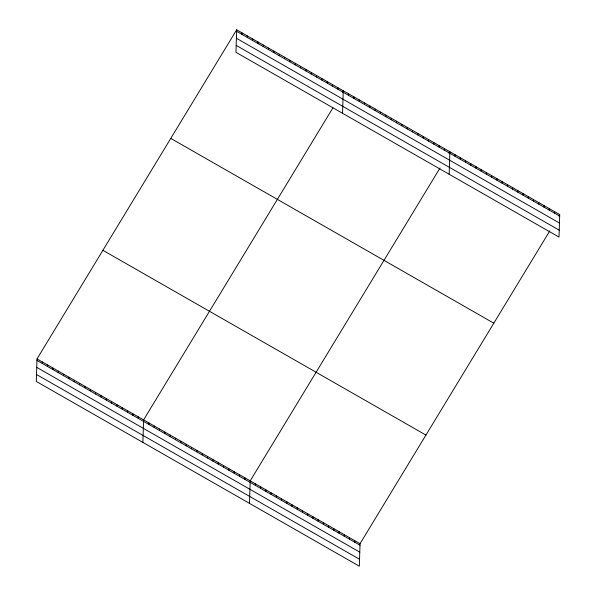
<?xml version="1.0" encoding="UTF-8"?>
<svg xmlns="http://www.w3.org/2000/svg" width="596" height="596" viewBox="0 0 596 596"><rect width="100%" height="100%" fill="white"/><g stroke="black" fill="none" stroke-linecap="round" stroke-linejoin="round"><path stroke-width="0.89" d="M236.664 29.8L235.956 52.314L559.003 237.081L559.711 214.567L236.664 29.8L36.997 358.919L36.289 381.433L359.336 566.2L360.044 543.686L549.847 230.823M42.279 363.486L42.331 361.966M47.613 366.533L47.658 365.013M52.94 369.58L52.984 368.06M58.274 372.634L58.319 371.107M63.601 375.681L63.645 374.161M68.927 378.728L68.98 377.208M74.262 381.775L74.306 380.255M79.588 384.83L79.641 383.303M84.923 387.877L84.967 386.357M90.249 390.924L90.301 389.404M95.584 393.971L95.628 392.451M100.91 397.018L100.962 395.498M106.244 400.072L106.289 398.545M111.571 403.12L111.623 401.6M116.905 406.167L116.95 404.647M122.232 409.214L122.284 407.694M127.566 412.268L127.611 410.741M132.893 415.315L132.945 413.795M138.227 418.362L138.272 416.842M142.891 442.403L143.599 419.889L332.963 107.764M148.888 424.456L148.933 422.937M154.215 427.511L154.26 425.984M159.542 430.558L159.594 429.038M164.876 433.605L164.921 432.085M170.203 436.652L170.255 435.132M175.537 439.706L175.582 438.179M180.864 442.753L180.916 441.234M186.198 445.801L186.243 444.281M191.525 448.848L191.577 447.328M196.859 451.895L196.904 450.375M202.186 454.949L202.238 453.422M207.52 457.996L207.564 456.476M212.846 461.043L212.899 459.523M218.181 464.09L218.225 462.57M223.507 467.145L223.56 465.618M241.946 34.367L241.998 32.847M228.842 470.192L228.886 468.665M247.28 37.421L247.325 35.894M234.168 473.239L234.213 471.719M252.607 40.468L252.652 38.949M239.503 476.286L239.547 474.766M257.941 43.515L257.986 41.996M244.829 479.333L244.874 477.813M263.268 46.562L263.313 45.043M249.5 503.382L250.208 480.86L440.012 168.005M268.595 49.617L268.647 48.09M255.393 485.375L255.438 483.855M273.929 52.664L273.974 51.144M260.623 488.37L260.668 486.843M279.256 55.711L279.308 54.191M265.853 491.357L265.898 489.837M284.59 58.758L284.635 57.238M271.083 494.352L271.128 492.832M289.917 61.805L289.969 60.285M276.313 497.34L276.358 495.82M281.543 500.335L281.588 498.815M295.251 64.86L295.296 63.332M286.773 503.322L286.818 501.802M300.578 67.907L300.63 66.387M292.003 506.317L292.047 504.797M305.912 70.954L305.957 69.434M297.233 509.312L297.277 507.785M311.239 74.001L311.291 72.481M302.463 512.299L302.507 510.779M316.573 77.055L316.618 75.528M307.692 515.294L307.737 513.767M321.9 80.102L321.952 78.583M312.922 518.282L312.967 516.762M327.234 83.149L327.279 81.63M318.152 521.277L318.204 519.749M332.561 86.197L332.613 84.677M323.382 524.264L323.434 522.744M337.895 89.244L337.939 87.724M328.612 527.259L328.664 525.739M342.558 113.292L343.266 90.771L342.372 92.253M333.842 530.246L333.894 528.726M348.556 95.345L348.6 93.825M339.072 533.241L339.124 531.721M353.882 98.392L353.927 96.872M344.302 536.229L344.354 534.709M359.209 101.439L359.261 99.919M349.532 539.224L349.584 537.704M364.543 104.494L364.588 102.966M354.762 542.218L354.814 540.691M369.87 107.541L369.922 106.021M375.204 110.588L375.249 109.068M380.531 113.635L380.583 112.115M385.865 116.682L385.91 115.162M391.192 119.736L391.244 118.209M396.526 122.783L396.571 121.264M401.853 125.831L401.905 124.311M407.187 128.878L407.232 127.358M412.514 131.932L412.566 130.405M417.848 134.979L417.893 133.459M423.175 138.026L423.227 136.506M428.509 141.073L428.554 139.553M433.836 144.12L433.881 142.6M439.17 147.175L439.215 145.648M444.497 150.222L444.542 148.702M449.168 174.263L449.876 151.749L448.982 153.224M455.061 156.264L455.106 154.736M460.291 159.251L460.335 157.731M465.521 162.246L465.565 160.719M470.751 165.234L470.795 163.714M475.981 168.228L476.025 166.709M481.21 171.216L481.255 169.696M486.44 174.211L486.485 172.691M491.67 177.198L491.715 175.678M496.9 180.193L496.945 178.673M502.13 183.188L502.175 181.661M507.36 186.175L507.405 184.656M512.59 189.17L512.635 187.643M517.82 192.158L517.872 190.638M523.05 195.153L523.102 193.625M528.279 198.14L528.332 196.62M533.509 201.135L533.562 199.615M538.739 204.123L538.791 202.603M543.969 207.117L544.021 205.598M549.199 210.105L549.251 208.585M554.429 213.1L554.481 211.58M558.817 216.05L559.711 214.567M236.619 31.32L559.666 216.095M236.396 38.248L559.443 223.016M236.172 45.385L559.219 230.16M170.776 138.406L493.823 323.181M102.884 250.305L425.931 435.08M36.997 358.919L360.044 543.686M36.952 360.438L359.999 545.206M36.728 367.367L359.775 552.134M36.505 374.504L359.552 559.272"/></g></svg>
